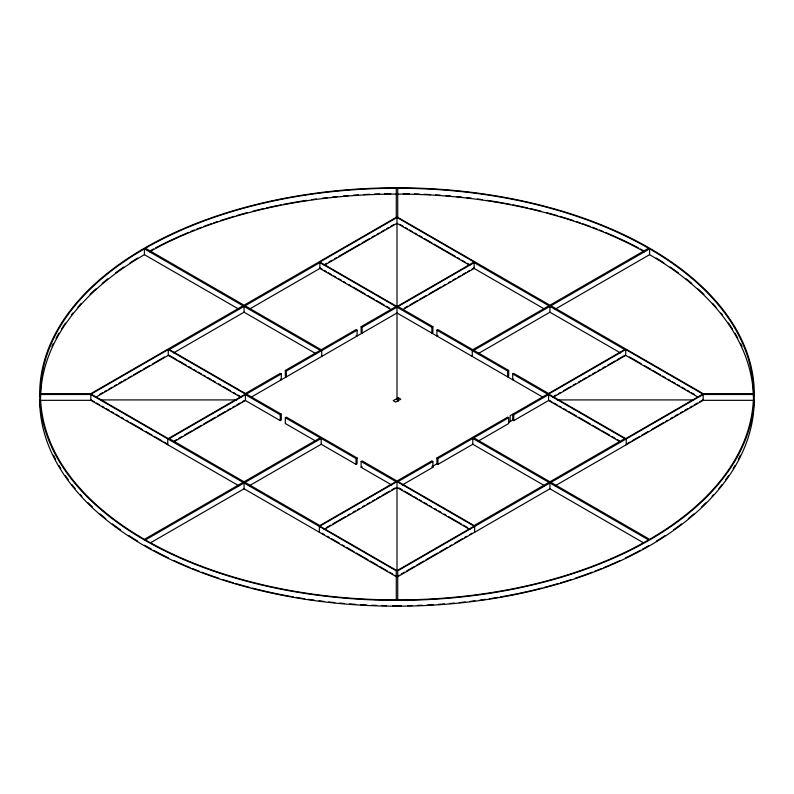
<?xml version="1.0" encoding="UTF-8"?>
<svg xmlns="http://www.w3.org/2000/svg" width="794" height="794" viewBox="0 0 794 794"><rect width="100%" height="100%" fill="white"/><g stroke="black" fill="none" stroke-linecap="round" stroke-linejoin="round"><path stroke-width="1.19" d="M396.285 217.318L244.066 305.204L145.431 248.254A355.196 205.07 0 0 1 396.285 188.267L396.285 218.31M168.268 349.549L91.131 394.082L168.268 438.616L245.406 394.082L168.268 349.549L168.268 355.384L241.128 397.447M397 217.487L319.863 262.03L397 306.563L474.137 262.03L397 217.487L397 399.918M356.069 335.445L357.082 336.031L357.082 330.195L286.336 371.036L286.336 376.872L285.334 376.287L285.334 370.451L320.19 350.323L244.066 306.365L169.281 349.549L245.406 393.496L280.272 373.369L281.284 373.954L281.284 379.79L280.272 379.204M431.867 327.277L431.867 333.113L432.879 332.527L432.879 326.691L431.867 327.277L397 307.149L362.133 327.277L362.133 333.113L361.121 332.527L361.121 326.691L395.988 306.563L319.863 262.606L245.078 305.789L321.203 349.737L356.069 329.609L357.082 330.195M99.379 394.568L102.585 392.722M104.719 391.482L106.862 390.251M108.996 389.02L112.202 387.164M114.336 385.934L116.48 384.703M118.614 383.462L121.819 381.616M123.953 380.386L126.097 379.145M128.231 377.914L131.437 376.058M133.571 374.828L141.054 370.51M143.188 369.279L149.6 365.577M152.805 363.721L164.557 356.943M324.696 264.481L326.83 263.251M328.974 262.02L332.18 260.164M334.314 258.933L336.448 257.703M338.581 256.462L359.96 244.125M362.094 242.895L369.577 238.577M371.711 237.337L374.917 235.49M377.051 234.26L379.185 233.019M381.328 231.788L384.534 229.942M386.668 228.702L388.802 227.471M390.946 226.24L394.152 224.384M95.409 397.447L168.268 355.384M324.141 265.385L397 223.322L469.859 265.385M173.549 352.913L244.066 312.201L315.903 353.677M249.346 309.154L319.863 268.441L391.7 309.918M173.568 441.98L245.406 400.504L280.272 420.631L281.284 420.046L281.284 414.21L280.272 414.796L245.406 394.668L169.281 438.616L244.066 481.799L320.19 437.841L285.334 417.713L285.334 423.549L315.972 441.236M281.284 373.954L246.418 394.082L281.284 414.21M437.931 335.445L436.918 336.031L436.918 330.195L437.931 329.609L472.797 349.737L548.922 305.789L474.137 262.606L398.012 306.563L432.879 326.691M174.7 440.739L176.844 439.509M178.987 438.268L182.193 436.412M184.337 435.172L191.84 430.844M193.984 429.614L201.487 425.276M203.621 424.046L215.412 417.237M217.556 415.996L225.049 411.669M227.193 410.429L230.409 408.573M232.553 407.342L234.696 406.101M236.84 404.871L240.056 403.015M242.2 401.774L244.344 400.533M404.503 308.072L407.719 306.216M409.853 304.975L417.356 300.648M419.5 299.407L425.931 295.696M429.147 293.84L440.928 287.041M443.072 285.8L445.216 284.56M448.431 282.704L450.575 281.473M452.709 280.232L455.925 278.376M458.069 277.136L460.212 275.905M462.356 274.664L465.572 272.808M467.716 271.568L469.859 270.337M472.003 269.097L474.137 267.856M250.646 397.476L397 312.985L543.354 397.476M402.3 309.918L474.137 268.441L544.654 309.154M285.334 417.713L286.336 417.128L357.082 457.969L357.082 463.805L356.069 464.391L321.203 444.263L249.366 485.739M244.066 482.96L145.431 539.91A355.196 205.07 0 0 0 396.285 599.897L396.285 570.846L244.066 482.96L244.066 488.796L396.285 576.682M357.082 457.969L356.069 458.555L321.203 438.427L245.078 482.375L319.863 525.559L395.988 481.601L361.121 461.473L361.121 467.309L391.76 484.995M513.728 379.204L512.716 379.79L512.716 373.954L513.728 373.369L548.594 393.496L624.719 349.549L549.934 306.365L473.81 350.323L508.666 370.451L508.666 376.287L507.664 376.872L507.664 371.036L436.918 330.195M649.581 248.84L550.947 305.789L703.166 393.665L753.486 393.665A355.196 205.07 0 0 0 649.581 248.84L649.581 254.676A355.196 205.07 0 0 1 753.387 394.687M398.26 397.725L393.209 400.642L395.74 402.101L400.791 399.183L398.26 397.725L398.26 401.228M144.419 545.16L144.349 545.786A357.24 206.251 0 0 0 533.677 590.478A357.24 206.251 0 0 0 754.181 399.918M150.791 542.649L244.066 488.796M478.097 353.677L549.934 312.201L620.451 352.913M555.234 309.144L649.581 254.676M507.664 371.036L508.666 370.451M361.121 461.473L362.133 460.887L397 481.015L431.867 460.887L432.879 461.473L432.879 467.309L402.24 484.995M361.121 467.309L362.133 466.723M432.879 467.309L431.867 466.723L436.918 463.805L436.918 457.969L507.664 417.128L508.666 417.713L508.666 423.549L478.028 441.236M397 481.601L319.863 526.144L397 570.678L474.137 526.144L397 481.601L397 570.33M625.732 349.549L548.594 394.082L625.732 438.616L702.869 394.082L625.732 349.549L625.732 355.384L552.872 397.447M432.879 461.473L398.012 481.601L474.137 525.559L548.922 482.375L472.797 438.427L437.931 458.555L436.918 457.969M508.666 417.713L473.81 437.841L549.934 481.799L624.719 438.616L548.594 394.668L513.728 414.796L512.716 414.21L512.716 420.046L508.507 422.477M326.294 527.673L330.582 525.201M332.726 523.961L345.589 516.537M347.742 515.296L349.886 514.055M353.102 512.199L355.246 510.959M357.389 509.718L359.533 508.488M362.749 506.632L364.893 505.391M367.036 504.15L370.252 502.294M372.396 501.054L374.54 499.823M376.693 498.582L379.909 496.726M382.053 495.486L389.556 491.149M391.7 489.918L394.916 488.052M553.954 396.236L556.098 395.005M558.242 393.764L560.385 392.524M563.601 390.668L571.104 386.331M573.248 385.1L575.392 383.859M578.618 382.003L580.761 380.763M582.905 379.522L586.121 377.666M588.265 376.425L590.408 375.195M592.552 373.954L595.768 372.098M597.912 370.858L600.056 369.617M602.199 368.376L605.415 366.52M607.569 365.29L615.072 360.952M617.216 359.712L624.719 355.384M324.141 529.499L397 487.437L469.859 529.499M436.918 463.805L437.931 464.391L472.797 444.263L544.634 485.739M512.716 420.046L513.728 420.631L548.594 400.504L620.432 441.98M549.934 482.96L397.715 570.846L397.715 599.897A355.196 205.07 0 0 0 648.569 539.91L549.934 482.96L549.934 488.796L397.715 576.682M703.166 394.499L550.947 482.375L649.581 539.325A355.196 205.07 0 0 0 753.486 394.499L703.166 394.499L703.166 400.335L555.185 485.769M399.144 575.273L397 576.513L394.856 575.273M401.288 574.032L404.503 572.176M406.647 570.946L414.14 566.618M416.284 565.378L423.788 561.05M425.931 559.81L437.712 553.001M439.856 551.77L447.359 547.443M449.503 546.203L451.637 544.962M454.853 543.106L462.356 538.779M464.5 537.538L466.644 536.307M469.859 534.451L472.003 533.211M626.803 443.836L630.019 441.98M632.163 440.739L639.656 436.412M641.8 435.172L648.232 431.46M651.447 429.614L663.228 422.805M665.372 421.564L667.516 420.334M670.731 418.478L672.875 417.237M675.019 415.996L678.235 414.14M680.369 412.91L682.512 411.669M684.656 410.429L687.872 408.573M690.016 407.342L692.16 406.101M694.303 404.871L697.519 403.015M699.663 401.774L702.869 399.918M40.514 394.499L90.834 394.499L243.053 482.375L144.419 539.325A355.196 205.07 0 0 1 40.514 394.499L40.514 396.831M100.997 399.918L236.771 399.918M557.229 399.918L693.003 399.918M41.745 400.335L90.834 400.335L238.815 485.769M703.166 400.335L752.255 400.335M397.715 217.318L549.934 305.204L648.569 248.254A355.196 205.07 0 0 0 397.715 188.267L397.715 218.31M399.848 224.384L403.054 226.24M405.198 227.471L407.332 228.702M409.466 229.942L412.672 231.788M414.815 233.019L416.949 234.26M419.083 235.49L422.289 237.337M424.423 238.577L431.906 242.895M434.04 244.125L455.419 256.462M457.552 257.703L459.686 258.933M461.82 260.164L465.026 262.02M467.17 263.251L469.304 264.481M629.444 356.943L641.195 363.721M644.4 365.577L650.812 369.279M652.946 370.51L660.429 374.828M662.563 376.058L665.769 377.914M667.903 379.145L670.047 380.386M672.181 381.616L675.386 383.462M677.52 384.703L679.664 385.934M681.798 387.164L685.004 389.02M687.138 390.251L689.281 391.482M691.415 392.722L694.621 394.568M625.732 355.384L698.591 397.447M512.716 373.954L547.582 394.082L510.185 415.669L510.185 421.505M319.863 267.856L321.997 269.097M324.141 270.337L326.284 271.568M328.428 272.808L331.644 274.664M333.788 275.905L335.931 277.136M338.075 278.376L341.291 280.232M343.425 281.473L345.569 282.704M348.784 284.56L350.928 285.8M353.072 287.041L364.853 293.84M368.069 295.696L374.5 299.407M376.644 300.648L384.147 304.975M386.281 306.216L389.497 308.072M549.656 400.533L551.8 401.774M553.944 403.015L557.16 404.871M559.304 406.101L561.447 407.342M563.591 408.573L566.807 410.429M568.951 411.669L576.444 415.996M578.588 417.237L590.379 424.046M592.513 425.276L600.016 429.614M602.16 430.844L609.663 435.172M611.807 436.412L615.013 438.268M617.156 439.509L619.3 440.739M361.121 326.691L362.133 327.277M144.419 248.84L243.053 305.789L90.834 393.665L40.514 393.665A355.196 205.07 0 0 1 144.419 248.84L144.419 254.676A355.196 205.07 0 0 0 40.613 394.687M144.419 254.676L238.766 309.144M549.934 488.796L643.209 542.649M285.334 370.451L286.336 371.036M169.281 355.384L176.784 359.712M178.928 360.952L186.431 365.29M188.585 366.52L191.801 368.376M193.944 369.617L196.088 370.858M198.232 372.098L201.448 373.954M203.592 375.195L205.735 376.425M207.879 377.666L211.095 379.522M213.239 380.763L215.382 382.003M218.608 383.859L220.752 385.1M222.896 386.331L230.399 390.668M233.615 392.524L235.758 393.764M237.902 395.005L240.046 396.236M399.084 488.052L402.3 489.918M404.444 491.149L411.947 495.486M414.091 496.726L417.307 498.582M419.46 499.823L421.604 501.054M423.748 502.294L426.964 504.15M429.107 505.391L431.251 506.632M434.467 508.488L436.611 509.718M438.754 510.959L440.898 512.199M444.114 514.055L446.258 515.296M448.412 516.537L461.274 523.961M463.418 525.201L467.706 527.673M91.131 399.918L94.337 401.774M96.481 403.015L99.697 404.871M101.84 406.101L103.984 407.342M106.128 408.573L109.344 410.429M111.488 411.669L113.631 412.91M115.765 414.14L118.981 415.996M121.125 417.237L123.269 418.478M126.484 420.334L128.628 421.564M130.772 422.805L142.553 429.614M145.768 431.46L152.2 435.172M154.344 436.412L161.837 440.739M163.981 441.98L167.197 443.836M321.997 533.211L324.141 534.451M327.356 536.307L329.5 537.538M331.644 538.779L339.147 543.106M342.363 544.962L344.497 546.203M346.641 547.443L354.144 551.77M356.288 553.001L368.069 559.81M370.212 561.05L377.716 565.378M379.86 566.618L387.353 570.946M389.497 572.176L392.712 574.032M753.486 394.499L753.486 396.831M626.238 438.913L626.238 444.749M549.934 306.365L549.934 312.201M548.594 394.668L548.594 400.504M513.728 414.796L513.728 420.631M474.643 526.432L474.643 532.268M474.137 262.606L474.137 268.441M472.797 438.427L472.797 444.263M472.291 350.611L472.291 356.446M437.931 458.555L437.931 464.391M356.069 458.555L356.069 464.391M321.709 350.611L321.709 356.446M321.203 438.427L321.203 444.263M319.863 262.606L319.863 268.441M319.357 526.432L319.357 532.268M280.272 414.796L280.272 420.631M245.406 394.668L245.406 400.504M244.066 306.365L244.066 312.201M167.762 438.913L167.762 444.749M90.834 394.499L90.834 400.335M143.853 545.488A357.24 206.251 0 0 1 39.7 399.918M51.888 346.531A357.24 206.251 0 0 1 53.367 343.435M56.037 338.284A357.24 206.251 0 0 1 58.945 333.152M61.446 329.073A357.24 206.251 0 0 1 65.495 322.989M71.4 315A357.24 206.251 0 0 1 72.959 313.025M77.862 307.179A357.24 206.251 0 0 1 81.296 303.348M90.01 294.395A357.24 206.251 0 0 1 95.915 288.877M102.148 283.438A357.24 206.251 0 0 1 107.736 278.853M115.547 272.868A357.24 206.251 0 0 1 123.715 267.062M130.067 262.824A357.24 206.251 0 0 1 137.68 258.04M150.413 250.666A357.24 206.251 0 0 1 153.49 248.988M155.564 247.887A357.24 206.251 0 0 1 188.674 232.364M190.987 231.401A357.24 206.251 0 0 1 194.49 230.002M196.843 229.069A357.24 206.251 0 0 1 201.567 227.263M203.939 226.369A357.24 206.251 0 0 1 211.125 223.779M213.536 222.935A357.24 206.251 0 0 1 217.159 221.705M220.603 220.553A357.24 206.251 0 0 1 234.26 216.305M236.582 215.631A357.24 206.251 0 0 1 247.133 212.693M253.088 211.144A357.24 206.251 0 0 1 263.916 208.514M266.347 207.959A357.24 206.251 0 0 1 281.036 204.842M283.498 204.356A357.24 206.251 0 0 1 306.931 200.336M311.724 199.631A357.24 206.251 0 0 1 316.548 198.966M322.632 198.192A357.24 206.251 0 0 1 327.515 197.617M332.428 197.071A357.24 206.251 0 0 1 337.361 196.565M343.544 195.999A357.24 206.251 0 0 1 348.506 195.582M353.479 195.215A357.24 206.251 0 0 1 358.461 194.877M363.454 194.59A357.24 206.251 0 0 1 369.686 194.282M374.669 194.083A357.24 206.251 0 0 1 379.651 193.925M384.624 193.805A357.24 206.251 0 0 1 390.827 193.706M403.173 193.716A357.24 206.251 0 0 1 409.376 193.805M414.349 193.925A357.24 206.251 0 0 1 419.331 194.083M424.314 194.282A357.24 206.251 0 0 1 430.547 194.599M435.539 194.887A357.24 206.251 0 0 1 440.511 195.225M445.494 195.592A357.24 206.251 0 0 1 450.456 196.009M456.639 196.584A357.24 206.251 0 0 1 461.572 197.081M466.485 197.627A357.24 206.251 0 0 1 471.368 198.202M477.442 198.986A357.24 206.251 0 0 1 482.266 199.651M487.069 200.346A357.24 206.251 0 0 1 510.492 204.376M512.954 204.862A357.24 206.251 0 0 1 527.643 207.978M530.064 208.534A357.24 206.251 0 0 1 540.903 211.164M546.848 212.713A357.24 206.251 0 0 1 557.398 215.66M559.72 216.335A357.24 206.251 0 0 1 573.367 220.583M576.811 221.725A357.24 206.251 0 0 1 580.434 222.965M582.846 223.809A357.24 206.251 0 0 1 590.031 226.399M592.403 227.292A357.24 206.251 0 0 1 597.128 229.109M599.47 230.032A357.24 206.251 0 0 1 602.974 231.441M605.296 232.394A357.24 206.251 0 0 1 638.386 247.917M640.46 249.018A357.24 206.251 0 0 1 643.537 250.696M656.261 258.07A357.24 206.251 0 0 1 663.873 262.854M670.215 267.092A357.24 206.251 0 0 1 678.384 272.898M686.185 278.883A357.24 206.251 0 0 1 691.782 283.468M698.005 288.907A357.24 206.251 0 0 1 703.901 294.425M712.615 303.377A357.24 206.251 0 0 1 716.049 307.209M720.942 313.054A357.24 206.251 0 0 1 722.51 315.029M728.416 323.009A357.24 206.251 0 0 1 732.455 329.093M734.956 333.172A357.24 206.251 0 0 1 737.864 338.304M740.534 343.455A357.24 206.251 0 0 1 742.013 346.541M397.715 194.103A355.196 205.07 0 0 1 644.539 251.807M149.461 251.807A355.196 205.07 0 0 1 396.285 194.103M137.68 541.151A355.196 205.07 0 0 1 128.936 535.622M120.509 529.876A355.196 205.07 0 0 1 112.43 523.941M105.681 518.611A355.196 205.07 0 0 1 100.143 513.956M92.303 506.85A355.196 205.07 0 0 1 88.194 502.85M81.901 496.3A355.196 205.07 0 0 1 80.174 494.394M75.182 488.598A355.196 205.07 0 0 1 72.026 484.668M68.274 479.705A355.196 205.07 0 0 1 65.436 475.685M60.83 468.589A355.196 205.07 0 0 1 59.004 465.522M55.61 459.369A355.196 205.07 0 0 1 53.545 455.26M396.285 605.733A355.196 205.07 0 0 1 392.613 605.723M386.489 605.653A355.196 205.07 0 0 1 381.567 605.554M376.634 605.415A355.196 205.07 0 0 1 371.701 605.236M366.759 605.018A355.196 205.07 0 0 1 360.585 604.681M355.652 604.373A355.196 205.07 0 0 1 349.489 603.926M344.566 603.529A355.196 205.07 0 0 1 339.663 603.093M334.77 602.616A355.196 205.07 0 0 1 328.676 601.961M323.833 601.395A355.196 205.07 0 0 1 319.009 600.8M314.216 600.155A355.196 205.07 0 0 1 308.261 599.311M304.707 598.775A355.196 205.07 0 0 1 296.043 597.366M293.572 596.939A355.196 205.07 0 0 1 252.155 588.046M249.773 587.431A355.196 205.07 0 0 1 235.719 583.53M233.406 582.846A355.196 205.07 0 0 1 223.174 579.67M218.707 578.201A355.196 205.07 0 0 1 201.815 572.196M199.433 571.293A355.196 205.07 0 0 1 192.356 568.494M190.024 567.541A355.196 205.07 0 0 1 174.035 560.544M168.507 557.924A355.196 205.07 0 0 1 153.56 550.282M151.505 549.16A355.196 205.07 0 0 1 145.431 545.746M648.569 545.746A355.196 205.07 0 0 1 642.495 549.16M640.44 550.282A355.196 205.07 0 0 1 625.493 557.924M619.965 560.544A355.196 205.07 0 0 1 603.976 567.541M601.644 568.494A355.196 205.07 0 0 1 594.567 571.293M592.185 572.196A355.196 205.07 0 0 1 575.293 578.201M570.826 579.67A355.196 205.07 0 0 1 560.594 582.846M558.281 583.53A355.196 205.07 0 0 1 544.227 587.431M541.845 588.046A355.196 205.07 0 0 1 500.428 596.939M497.957 597.366A355.196 205.07 0 0 1 489.293 598.775M485.739 599.311A355.196 205.07 0 0 1 479.784 600.155M474.991 600.8A355.196 205.07 0 0 1 470.167 601.395M465.324 601.961A355.196 205.07 0 0 1 459.23 602.616M454.337 603.093A355.196 205.07 0 0 1 449.434 603.529M444.511 603.926A355.196 205.07 0 0 1 438.348 604.373M433.415 604.681A355.196 205.07 0 0 1 427.241 605.018M422.299 605.236A355.196 205.07 0 0 1 417.366 605.415M412.433 605.554A355.196 205.07 0 0 1 407.511 605.653M401.387 605.723A355.196 205.07 0 0 1 397.715 605.733M740.455 455.26A355.196 205.07 0 0 1 738.39 459.369M734.996 465.522A355.196 205.07 0 0 1 733.17 468.589M728.564 475.685A355.196 205.07 0 0 1 725.726 479.705M721.974 484.668A355.196 205.07 0 0 1 718.818 488.598M713.826 494.394A355.196 205.07 0 0 1 712.099 496.3M705.806 502.85A355.196 205.07 0 0 1 701.697 506.85M693.857 513.956A355.196 205.07 0 0 1 688.319 518.611M681.57 523.941A355.196 205.07 0 0 1 673.491 529.876M665.064 535.622A355.196 205.07 0 0 1 656.32 541.151M144.349 539.95A357.3 206.281 0 0 0 742.122 447.469A357.3 206.281 0 0 0 304.529 194.828A357.3 206.281 0 0 0 144.349 539.95"/></g></svg>
